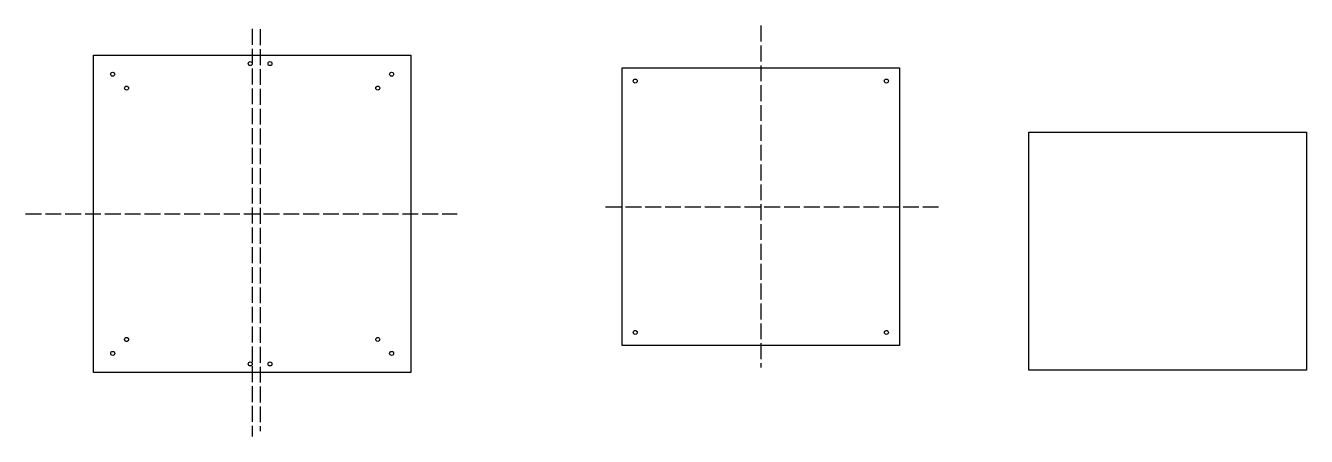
# Model space of a CAD drawing. Header units: millimetres. Extents: x 53 to 1022, y 52 to 362.
import ezdxf

# ---------------------------------------------------------------- set-up
doc = ezdxf.new("R2010")
doc.units = ezdxf.units.MM
doc.linetypes.add('ACAD_ISO02W100', pattern=[15, 12, -3])

msp = doc.modelspace()

# ---------------------------------------------------------------- linework, layer by layer
at = {"linetype": 'ACAD_ISO02W100'}
for p, q in [((224.35, 360.02), (224.35, 52.07)), ((230.35, 359.69), (230.35, 56.06)), ((609.15, 362.47), (609.15, 104.23)), ((491.75, 225.62), (743.44, 225.62)), ((52.97, 220.28), (379.42, 220.28))]:
    msp.add_line(p, q, dxfattribs=at)
for points in [[(104.35, 340.28), (344.35, 340.28), (344.35, 100.28), (104.35, 100.28)], [(504.15, 330.62), (714.15, 330.62), (714.15, 120.62), (504.15, 120.62)], [(811.84, 282.06), (1021.84, 282.06), (1021.84, 102.06), (811.84, 102.06)]]:
    msp.add_lwpolyline(points, close=True)
for centre in [(222.85, 333.78), (237.85, 333.78), (118.85, 325.78), (329.85, 325.78), (514.15, 320.62), (704.15, 320.62), (129.35, 315.28), (319.35, 315.28), (319.35, 125.28), (514.15, 130.62), (704.15, 130.62), (118.85, 114.78), (329.85, 114.78), (222.85, 106.78), (237.85, 106.78)]:
    msp.add_circle(centre, 1.5)
msp.add_circle((129.35, 125.28), 1.5, dxfattribs=at)

doc.saveas('drawing.dxf')
